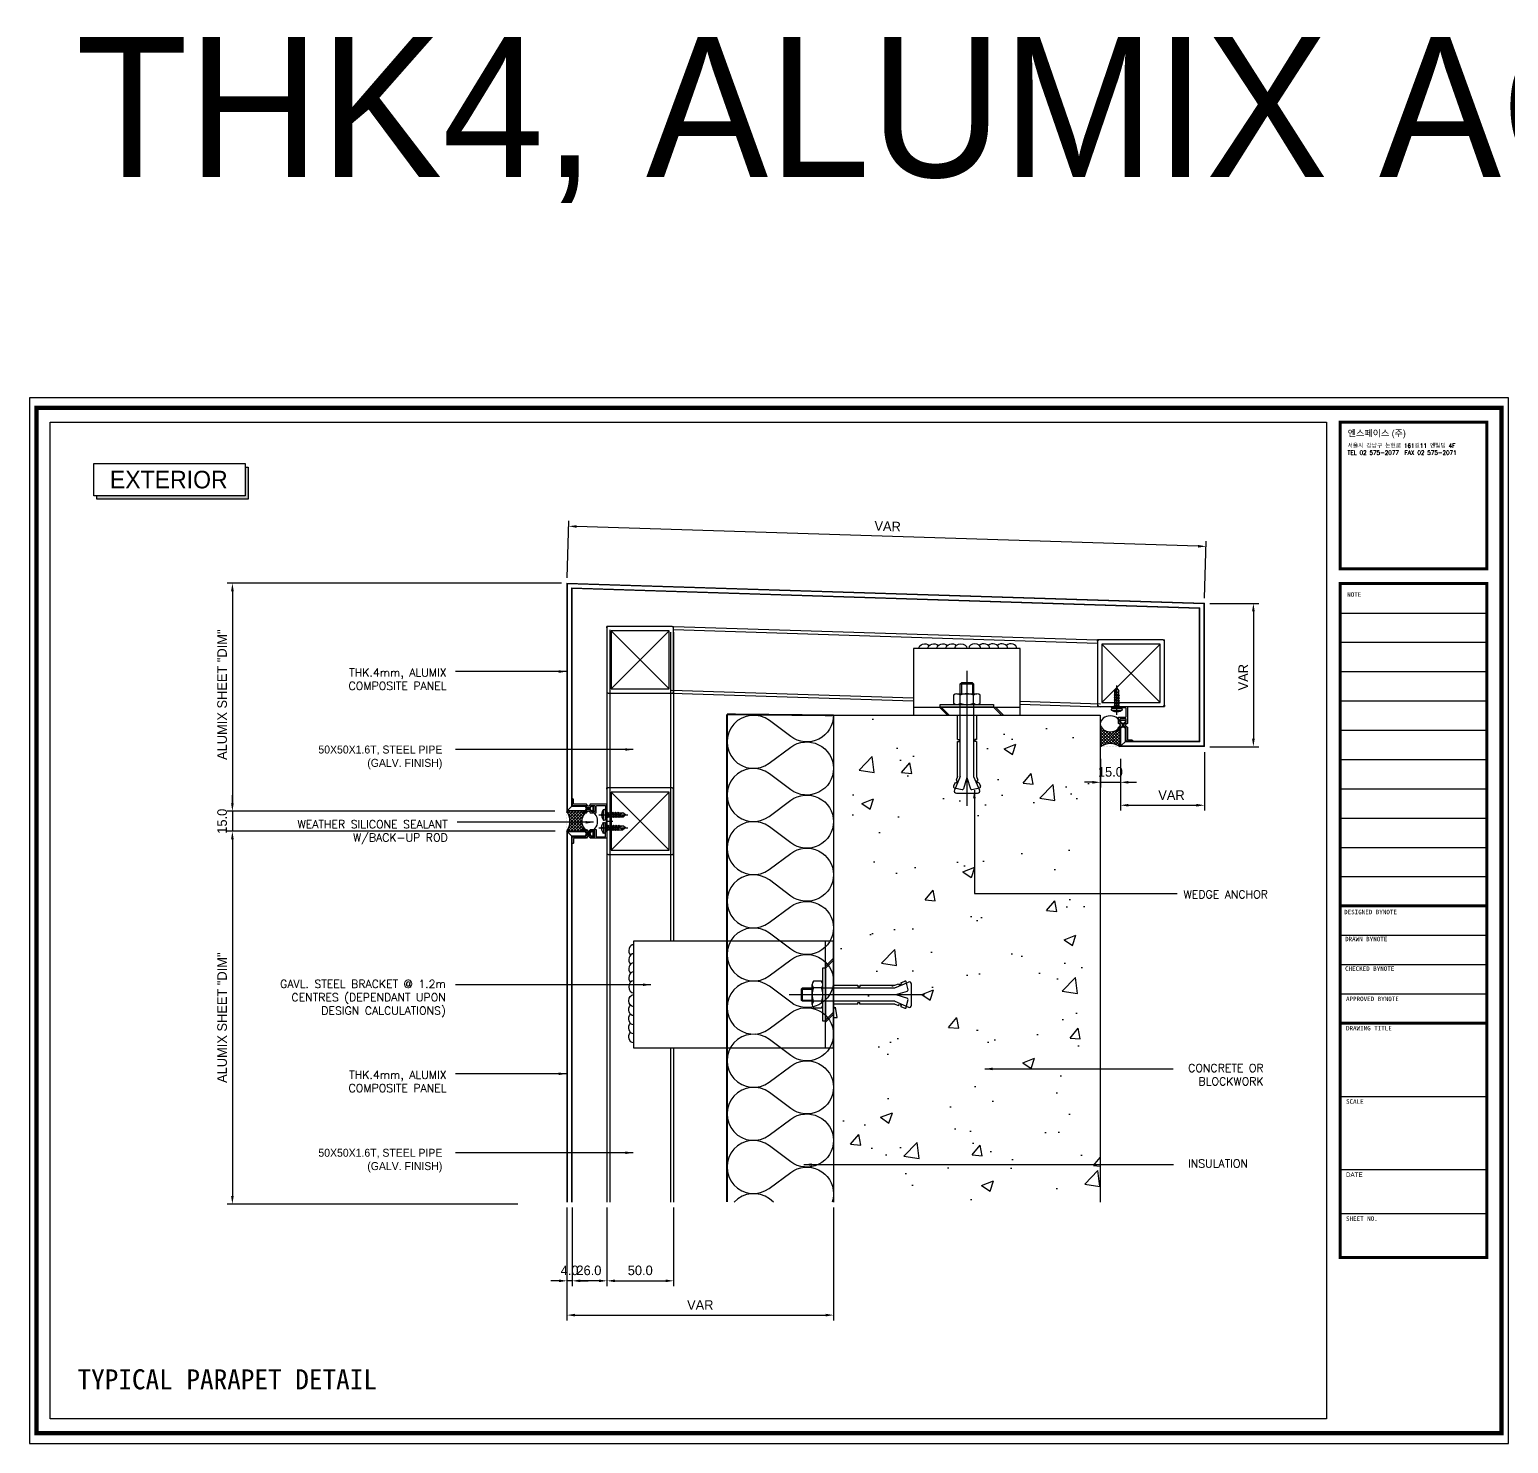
# Model space of a CAD drawing. Header units: millimetres. Extents: x 7297 to 60227, y -7497 to 19324.
# Drawn here: x 21964 to 23072, y 11999 to 13059 of the extents above; entities that cross this region are included whole.
import ezdxf
from ezdxf.enums import TextEntityAlignment as Align

# ---------------------------------------------------------------- set-up
doc = ezdxf.new("R2010")
doc.units = ezdxf.units.MM
doc.layers.add('NS_AL_PANEL', color=32, linetype='Continuous', lineweight=9)
for name, color, linetype in [('NS_BRACKET_NUTS', 1, 'Continuous'), ('NS_CAULKING', 8, 'Continuous'), ('NS_COL_GREEN', 3, 'Continuous'), ('NS_COL_MAGENTA', 6, 'Continuous'), ('NS_COL_WHITE', 7, 'Continuous'), ('NS_CON', 8, 'Continuous'), ('NS_CON_LINE', 2, 'Continuous'), ('NS_DIM', 1, 'Continuous'), ('NS_FORM', 7, 'Continuous'), ('NS_FRAME', 253, 'Continuous'), ('NS_INSUL', 8, 'Continuous'), ('NS_PIPE_FRAME', 2, 'Continuous'), ('NS_RIVET_SCREW', 1, 'Continuous'), ('NS_TEXT', 2, 'Continuous'), ('NS_TEXT_TITLE', 141, 'Continuous'), ('NS_WATERPROOF', 150, 'Continuous'), ('NS_WELD', 1, 'Continuous')]:
    doc.layers.add(name, color=color, linetype=linetype)
doc.styles.add('Expo M', font='Expo M.ttf')
doc.styles.add('HGTXT', font='romans.shx', dxfattribs={"bigfont": 'whgtxt.shx'})
doc.styles.add('HY울릉도L', font='')
doc.styles.add('HY울릉도M', font='')
doc.styles.add('style1', font='simplex.shx')
doc.styles.get('HY울릉도L').set_extended_font_data('Dotum')
doc.styles.get('HY울릉도M').set_extended_font_data('HY울릉도M')
doc.dimstyles.new('N-SPACE', dxfattribs={"dimscale": 4, "dimtxt": 1.8, "dimasz": 1.5, "dimexe": 1, "dimexo": 1, "dimgap": 1, "dimtad": 1, "dimtoh": 1, "dimdec": 1, "dimzin": 1, "dimdsep": 46, "dimtxsty": 'Expo M', "dimcen": 2, "dimclrd": 1, "dimclre": 1, "dimclrt": 2, "dimadec": 1, "dimazin": 0, "dimtfac": 1, "dimtdec": 1, "dimtix": 1, "dimtmove": 1, "dimatfit": 3, "dimfxl": 1, "dimtolj": 1, "dimtzin": 1, "dimarcsym": 0})

# ---------------------------------------------------------------- blocks, each defined once
blk = doc.blocks.new('*D401')
at = {"layer": 'NS_DIM', "color": 1, "lineweight": -2, "transparency": 16777216}
for p, q in [((22848.5, 12628.6), (22885.2, 12628.6)), ((22881.2, 12622.6), (22881.2, 12527.1)), ((22848.5, 12521.1), (22885.2, 12521.1))]:
    blk.add_line(p, q, dxfattribs=at)
at = {"layer": 'NS_DIM', "color": 1, "transparency": 16777216}
for points in [[(22880.2, 12622.6), (22882.2, 12622.6), (22881.2, 12628.6)], [(22880.2, 12527.1), (22882.2, 12527.1), (22881.2, 12521.1)]]:
    blk.add_solid(points, dxfattribs=at)
at = {"layer": 'NS_DIM', "color": 2, "transparency": 16777216, "insert": (22873.6, 12573.2), "char_height": 7.2, "attachment_point": 5, "rotation": 90, "style": 'Expo M'}
blk.add_mtext('\\A1;VAR', dxfattribs=at)
blk = doc.blocks.new('set anchor')
for p, q in [((0, -27.2), (0, 74.1)), ((-8.9, 56.5), (-10.1, 59.4)), ((-3.7, 61.8), (-9.5, 60.5)), ((-5, 52), (-9.4, 62.2)), ((-8.9, 56.5), (-8, 56.8)), ((-7.3, 55.2), (-8, 56.8)), ((7.9, 64.5), (-7.9, 64.5)), ((0, 52.8), (-2.7, 61.3)), ((0, 52.8), (2.7, 61.3)), ((9.5, 60.5), (3.7, 61.8)), ((5, 52), (9.4, 62.2)), ((7.3, 55.2), (8, 56.8)), ((8.9, 56.5), (8, 56.8)), ((8.9, 56.5), (10.1, 59.4)), ((-8.2, 54.8), (-7.3, 55.2)), ((-7.1, 52), (-8.2, 54.8)), ((-7.1, 25.8), (-7.1, 52)), ((-5, -2), (-5, 52)), ((5, 52), (5, -2)), ((7.1, 52), (8.2, 54.8)), ((7.1, 52), (7.1, 25.8)), ((8.2, 54.8), (7.3, 55.2)), ((-7.1, 25.8), (-5.8, 25.8)), ((-7.1, 6), (-7.1, 24.2)), ((-7.1, 24.2), (-5.8, 24.2)), ((-5.8, 24.2), (-5.8, 25.8)), ((7.1, 25.8), (5.8, 25.8)), ((5.8, 24.2), (5.8, 25.8)), ((7.1, 24.2), (5.8, 24.2)), ((7.1, 24.2), (7.1, 6)), ((-20, 0), (20, 0)), ((-20, -2), (-20, 0)), ((20, 0), (20, -2)), ((20, -2), (-20, -2)), ((7.5, -2), (-7.5, -2)), ((7.5, -2), (-7.5, -2)), ((7.5, -10), (-7.5, -10)), ((-5, -3), (-5, -9)), ((-5, -17.4), (-5, -10)), ((-4.2, -18.2), (-4.2, -10)), ((4.2, -18.2), (4.2, -10)), ((5, -3), (5, -9)), ((5, -10), (5, -17.4)), ((5, -17.4), (-5, -17.4)), ((-4.2, -18.2), (-5, -17.4)), ((-4.2, -18.2), (4.2, -18.2)), ((5, -17.4), (4.2, -18.2))]:
    blk.add_line(p, q)
blk.add_lwpolyline([(5, -3, 0.202073), (-5, -3, 0.404145), (-10, -3), (-10, -9, 0.404145), (-5, -9, 0.202073), (5, -9, 0.404145), (10, -9), (10, -3, 0.404145)], format="xyb", close=True)
for centre, radius, start, end in [((-9.3, 59.7), 0.833, 102.5288, 201.8014), ((-7.9, 62.8), 1.67, 90, 203.4287), ((-3.5, 61), 0.833, 17.6501, 102.5288), ((3.5, 61), 0.833, 77.4712, 162.3499), ((7.9, 62.8), 1.67, 336.5713, 90), ((9.3, 59.7), 0.833, 338.1986, 77.4712)]:
    blk.add_arc(centre, radius, start, end)
blk = doc.blocks.new('*D400')
at = {"layer": 'NS_DIM', "color": 1, "lineweight": -2, "transparency": 16777216}
for p, q in [((22370.5, 12175.7), (22370.5, 12116.6)), ((22396.5, 12175.7), (22396.5, 12116.6)), ((22390.5, 12120.6), (22376.5, 12120.6))]:
    blk.add_line(p, q, dxfattribs=at)
at = {"layer": 'NS_DIM', "color": 1, "transparency": 16777216}
for points in [[(22376.5, 12121.6), (22376.5, 12119.6), (22370.5, 12120.6)], [(22390.5, 12121.6), (22390.5, 12119.6), (22396.5, 12120.6)]]:
    blk.add_solid(points, dxfattribs=at)
at = {"layer": 'NS_DIM', "color": 2, "transparency": 16777216, "insert": (22383, 12128.4), "char_height": 7.2, "attachment_point": 5, "style": 'Expo M'}
blk.add_mtext('\\A1;26.0', dxfattribs=at)
blk = doc.blocks.new('*D389')
at = {"layer": 'NS_DIM', "color": 1, "lineweight": -2, "transparency": 16777216}
for p, q in [((22115.7, 12478.7), (22115.7, 12484.7)), ((22357.5, 12472.7), (22111.7, 12472.7)), ((22115.7, 12472.7), (22115.7, 12457.7)), ((22357.7, 12457.7), (22111.7, 12457.7)), ((22115.7, 12451.7), (22115.7, 12445.7))]:
    blk.add_line(p, q, dxfattribs=at)
at = {"layer": 'NS_DIM', "color": 1, "transparency": 16777216}
for points in [[(22114.7, 12478.7), (22116.7, 12478.7), (22115.7, 12472.7)], [(22114.7, 12451.7), (22116.7, 12451.7), (22115.7, 12457.7)]]:
    blk.add_solid(points, dxfattribs=at)
at = {"layer": 'NS_DIM', "color": 2, "transparency": 16777216, "insert": (22108, 12465.2), "char_height": 7.2, "attachment_point": 5, "rotation": 90, "style": 'Expo M'}
blk.add_mtext('\\A1;15.0', dxfattribs=at)
blk = doc.blocks.new('*D388')
at = {"layer": 'NS_DIM', "color": 1, "lineweight": -2, "transparency": 16777216}
for p, q in [((22357.7, 12457.7), (22111.7, 12457.7)), ((22115.7, 12451.7), (22115.7, 12184.2)), ((22329.8, 12178.2), (22111.7, 12178.2))]:
    blk.add_line(p, q, dxfattribs=at)
at = {"layer": 'NS_DIM', "color": 1, "transparency": 16777216}
for points in [[(22114.7, 12451.7), (22116.7, 12451.7), (22115.7, 12457.7)], [(22114.7, 12184.2), (22116.7, 12184.2), (22115.7, 12178.2)]]:
    blk.add_solid(points, dxfattribs=at)
at = {"layer": 'NS_DIM', "color": 2, "transparency": 16777216, "insert": (22108, 12317.9), "char_height": 7.2, "attachment_point": 5, "rotation": 90, "style": 'Expo M'}
blk.add_mtext('\\A1;ALUMIX SHEET "DIM"', dxfattribs=at)
blk = doc.blocks.new('*D387')
at = {"layer": 'NS_DIM', "color": 1, "lineweight": -2, "transparency": 16777216}
for p, q in [((22362.5, 12643.7), (22111.7, 12643.7)), ((22115.7, 12637.7), (22115.7, 12478.7)), ((22357.5, 12472.7), (22111.7, 12472.7))]:
    blk.add_line(p, q, dxfattribs=at)
at = {"layer": 'NS_DIM', "color": 1, "transparency": 16777216}
for points in [[(22114.7, 12637.7), (22116.7, 12637.7), (22115.7, 12643.7)], [(22114.7, 12478.7), (22116.7, 12478.7), (22115.7, 12472.7)]]:
    blk.add_solid(points, dxfattribs=at)
at = {"layer": 'NS_DIM', "color": 2, "transparency": 16777216, "insert": (22108, 12560.1), "char_height": 7.2, "attachment_point": 5, "rotation": 90, "style": 'Expo M'}
blk.add_mtext('\\A1;ALUMIX SHEET "DIM"', dxfattribs=at)
blk = doc.blocks.new('*D386')
at = {"layer": 'NS_DIM', "color": 1, "lineweight": -2, "transparency": 16777216}
for p, q in [((22366.5, 12175.7), (22366.5, 12116.6)), ((22370.5, 12175.7), (22370.5, 12116.6)), ((22360.5, 12120.6), (22354.5, 12120.6)), ((22370.5, 12120.6), (22366.5, 12120.6)), ((22376.5, 12120.6), (22382.5, 12120.6))]:
    blk.add_line(p, q, dxfattribs=at)
at = {"layer": 'NS_DIM', "color": 1, "transparency": 16777216}
for points in [[(22360.5, 12121.6), (22360.5, 12119.6), (22366.5, 12120.6)], [(22376.5, 12121.6), (22376.5, 12119.6), (22370.5, 12120.6)]]:
    blk.add_solid(points, dxfattribs=at)
at = {"layer": 'NS_DIM', "color": 2, "transparency": 16777216, "insert": (22368.5, 12128.4), "char_height": 7.2, "attachment_point": 5, "style": 'Expo M'}
blk.add_mtext('\\A1;4.0', dxfattribs=at)
blk = doc.blocks.new('*D385')
at = {"layer": 'NS_DIM', "color": 1, "lineweight": -2, "transparency": 16777216}
for p, q in [((22366.6, 12647.7), (22367.9, 12690.4)), ((22839.8, 12671.4), (22373.8, 12686.2)), ((22844.6, 12632.6), (22845.9, 12675.3))]:
    blk.add_line(p, q, dxfattribs=at)
at = {"layer": 'NS_DIM', "color": 1, "transparency": 16777216}
for points in [[(22373.8, 12687.2), (22373.8, 12685.2), (22367.8, 12686.4)], [(22839.8, 12672.4), (22839.8, 12670.4), (22845.8, 12671.3)]]:
    blk.add_solid(points, dxfattribs=at)
at = {"layer": 'NS_DIM', "color": 2, "transparency": 16777216, "insert": (22607, 12686.4), "char_height": 7.2, "attachment_point": 5, "rotation": 358.1861, "style": 'Expo M'}
blk.add_mtext('\\A1;VAR', dxfattribs=at)
blk = doc.blocks.new('*D384')
at = {"layer": 'NS_DIM', "color": 1, "lineweight": -2, "transparency": 16777216}
for p, q in [((22766.5, 12512.1), (22766.5, 12490.4)), ((22781.5, 12512.1), (22781.5, 12490.4)), ((22760.5, 12494.4), (22754.5, 12494.4)), ((22766.5, 12494.4), (22781.5, 12494.4)), ((22787.5, 12494.4), (22793.5, 12494.4))]:
    blk.add_line(p, q, dxfattribs=at)
at = {"layer": 'NS_DIM', "color": 1, "transparency": 16777216}
for points in [[(22760.5, 12495.4), (22760.5, 12493.4), (22766.5, 12494.4)], [(22787.5, 12495.4), (22787.5, 12493.4), (22781.5, 12494.4)]]:
    blk.add_solid(points, dxfattribs=at)
at = {"layer": 'NS_DIM', "color": 2, "transparency": 16777216, "insert": (22774, 12502.2), "char_height": 7.2, "attachment_point": 5, "style": 'Expo M'}
blk.add_mtext('\\A1;15.0', dxfattribs=at)
blk = doc.blocks.new('*D383')
at = {"layer": 'NS_DIM', "color": 1, "lineweight": -2, "transparency": 16777216}
for p, q in [((22781.5, 12512.1), (22781.5, 12473.2)), ((22844.5, 12517.1), (22844.5, 12473.2)), ((22787.5, 12477.2), (22838.5, 12477.2))]:
    blk.add_line(p, q, dxfattribs=at)
at = {"layer": 'NS_DIM', "color": 1, "transparency": 16777216}
for points in [[(22787.5, 12478.2), (22787.5, 12476.2), (22781.5, 12477.2)], [(22838.5, 12478.2), (22838.5, 12476.2), (22844.5, 12477.2)]]:
    blk.add_solid(points, dxfattribs=at)
at = {"layer": 'NS_DIM', "color": 2, "transparency": 16777216, "insert": (22819.8, 12484.8), "char_height": 7.2, "attachment_point": 5, "style": 'Expo M'}
blk.add_mtext('\\A1;VAR', dxfattribs=at)
blk = doc.blocks.new('AL-TEMPLATE')
at = {"color": 8}
for p, q in [((2716.82, 1392.97), (2800.02, 1392.97)), ((2716.82, 1376.33), (2800.02, 1376.33)), ((2716.82, 1359.69), (2800.02, 1359.69)), ((2716.82, 1343.05), (2800.02, 1343.05)), ((2716.82, 1326.41), (2800.02, 1326.41)), ((2716.82, 1309.77), (2800.02, 1309.77)), ((2716.82, 1293.13), (2800.02, 1293.13)), ((2716.82, 1276.49), (2800.02, 1276.49)), ((2716.82, 1259.85), (2800.02, 1259.85)), ((2716.82, 1243.21), (2800.02, 1243.21)), ((2716.82, 1209.93), (2800.02, 1209.93)), ((2716.82, 1193.29), (2800.02, 1193.29)), ((2716.82, 1176.65), (2800.02, 1176.65)), ((2716.82, 1118.41), (2800.02, 1118.41)), ((2716.82, 1076.81), (2800.02, 1076.81)), ((2716.82, 1051.85), (2800.02, 1051.85))]:
    blk.add_line(p, q, dxfattribs=at)
at = {"color": 7, "ltscale": 2}
blk.add_lwpolyline([(1972.34, 1515.25), (1972.34, 921.25), (2812.34, 921.25), (2812.34, 1515.25)], close=True, dxfattribs=at)
at = {"color": 8}
for points, const_width in [([(1976.34, 1509.45), (2808.34, 1509.45), (2808.34, 927.05), (1976.34, 927.05)], 2.5), ([(2716.82, 1501.32), (2800.02, 1501.32), (2800.02, 1418.12), (2716.82, 1418.12)], 1.66), ([(2716.82, 1409.8), (2800.02, 1409.8), (2800.02, 1026.89), (2716.82, 1026.89)], 1.66)]:
    blk.add_lwpolyline(points, close=True, dxfattribs=dict(at, const_width=const_width))
at = {"color": 9}
blk.add_lwpolyline([(1984.07, 1501.32), (2709.08, 1501.32), (2709.08, 935.18), (1984.07, 935.18)], close=True, dxfattribs=at)
at = {"color": 8, "const_width": 1.66}
for points in [[(2716.82, 1226.57), (2800.02, 1226.57)], [(2716.82, 1160.01), (2800.02, 1160.01)]]:
    blk.add_lwpolyline(points, dxfattribs=at)
at = {"color": 146, "true_color": 0x105689, "insert": (2721.06, 1496.93), "char_height": 3.6698, "attachment_point": 1, "style": 'HGTXT'}
blk.add_mtext('{\\fExpo M|b0|i0|c129|p18;엔스페이스 (주)}', dxfattribs=at)
at = {"insert": (2720.94, 1489.17), "char_height": 2.3487, "attachment_point": 1, "style": 'HGTXT'}
blk.add_mtext('서울시 강남구 논현로 161길11 엔빌딩 4F\\PTEL 02 575-2077  FAX 02 575-2071', dxfattribs=at)
at = {"color": 8, "attachment_point": 1}
for s, insert, char_height, width in [('NOTE', (2720.76, 1404.73), 2.556, 438.9676), ('DESIGNED BYNOTE', (2719.01, 1224.39), 2.5559, 438.9676), ('DRAWN BYNOTE', (2719.56, 1209.04), 2.5559, 438.9676), ('CHECKED BYNOTE', (2719.56, 1192.25), 2.5559, 438.9676), ('APPROVED BYNOTE', (2720.1, 1175.04), 2.5559, 438.9676), ('DRAWING TITLE', (2720.1, 1158.4), 2.5559, 438.9675), ('SCALE', (2720.1, 1116.8), 2.556, 438.9675), ('{\\fﾱﾼﾸﾲ|b0|i0|c129|p49;DATE}', (2720.1, 1075.2), 2.5559, 438.9675), ('SHEET NO.', (2720.1, 1050.24), 2.556, 438.9675)]:
    blk.add_mtext(s, dxfattribs=dict(at, insert=insert, char_height=char_height, width=width))
blk = doc.blocks.new('*D380')
at = {"layer": 'NS_DIM', "color": 1, "lineweight": -2, "transparency": 16777216}
for p, q in [((22366.5, 12175.7), (22366.5, 12090.9)), ((22566.5, 12175.7), (22566.5, 12090.9)), ((22372.5, 12094.9), (22560.5, 12094.9))]:
    blk.add_line(p, q, dxfattribs=at)
at = {"layer": 'NS_DIM', "color": 1, "transparency": 16777216}
for points in [[(22372.5, 12095.9), (22372.5, 12093.9), (22366.5, 12094.9)], [(22560.5, 12095.9), (22560.5, 12093.9), (22566.5, 12094.9)]]:
    blk.add_solid(points, dxfattribs=at)
at = {"layer": 'NS_DIM', "color": 2, "transparency": 16777216, "insert": (22466.5, 12102.5), "char_height": 7.2, "attachment_point": 5, "style": 'Expo M'}
blk.add_mtext('\\A1;VAR', dxfattribs=at)
blk = doc.blocks.new('*D379')
at = {"layer": 'NS_DIM', "color": 1, "lineweight": -2, "transparency": 16777216}
for p, q in [((22396.5, 12175.7), (22396.5, 12116.6)), ((22446.5, 12175.7), (22446.5, 12116.6)), ((22402.5, 12120.6), (22440.5, 12120.6))]:
    blk.add_line(p, q, dxfattribs=at)
at = {"layer": 'NS_DIM', "color": 1, "transparency": 16777216}
for points in [[(22402.5, 12121.6), (22402.5, 12119.6), (22396.5, 12120.6)], [(22440.5, 12121.6), (22440.5, 12119.6), (22446.5, 12120.6)]]:
    blk.add_solid(points, dxfattribs=at)
at = {"layer": 'NS_DIM', "color": 2, "transparency": 16777216, "insert": (22421.5, 12128.4), "char_height": 7.2, "attachment_point": 5, "style": 'Expo M'}
blk.add_mtext('\\A1;50.0', dxfattribs=at)
blk = doc.blocks.new('*U98')
for p, q in [((1, 50), (0, 50)), ((0, 49), (0, 50)), ((0, 49), (0, 1)), ((49, 50), (1, 50)), ((3.2, 3.2), (46.8, 46.8)), ((46.8, 3.2), (3.2, 46.8)), ((49, 50), (50, 50)), ((50, 49), (50, 50)), ((50, 1), (50, 49)), ((0, 1), (0, 0)), ((1, 0), (0, 0)), ((50, 1), (50, 0)), ((1, 0), (49, 0)), ((49, 0), (50, 0))]:
    blk.add_line(p, q)
blk.add_lwpolyline([(3.2, 46.8), (3.2, 3.2), (46.8, 3.2), (46.8, 46.8)], close=True)
for centre, start, end in [((1, 49), 90, 180), ((49, 49), 0, 90), ((1, 1), 180, 270), ((49, 1), 270, 0)]:
    blk.add_arc(centre, 1, start, end)
blk = doc.blocks.new('피스')
for p, q in [((-4, 1.5), (-4, 1)), ((-4, 1.5), (4, 1.5)), ((-3, 0), (3, 0)), ((-0.5, 3), (-0.4, 2.3)), ((-0.4, 2.3), (0.4, 2.3)), ((0, 5), (0, -16.8)), ((0.5, 3), (0.4, 2.3)), ((4, 1.5), (4, 1)), ((2, -1.5), (-2, -2)), ((-1.5, -1.5), (-2, -2)), ((-2, -2), (-1.5, -2.5)), ((-1.5, -3.5), (-2, -4)), ((2, -3.5), (-2, -4)), ((-2, -4), (-1.5, -4.5)), ((-1.5, -5.5), (-2, -6)), ((2, -5.5), (-2, -6)), ((-2, -6), (-1.5, -6.5)), ((-1.5, -7.5), (-2, -8)), ((2, -7.5), (-2, -8)), ((-2, -8), (-1.5, -8.5)), ((-1.5, -9.5), (-2, -10)), ((2, -9.5), (-2, -10)), ((-2, -10), (-1.5, -10.5)), ((-1.5, -0.5), (-1.5, -1.5)), ((1.5, -1), (-1.5, -1.5)), ((1.5, -2), (-1.5, -2.5)), ((-1.5, -2.5), (-1.5, -3.5)), ((1.5, -3), (-1.5, -3.5)), ((1.5, -4), (-1.5, -4.5)), ((-1.5, -4.5), (-1.5, -5.5)), ((1.5, -5), (-1.5, -5.5)), ((1.5, -6), (-1.5, -6.5)), ((-1.5, -6.5), (-1.5, -7.5)), ((1.5, -7), (-1.5, -7.5)), ((1.5, -8), (-1.5, -8.5)), ((-1.5, -8.5), (-1.5, -9.5)), ((1.5, -9), (-1.5, -9.5)), ((1.5, -10), (-1.5, -10.5)), ((-1.5, -10.5), (-1.5, -13.5)), ((1.5, -0.5), (1.5, -1)), ((1.5, -1), (2, -1.5)), ((2, -1.5), (1.5, -2)), ((1.5, -2), (1.5, -3)), ((1.5, -3), (2, -3.5)), ((2, -3.5), (1.5, -4)), ((1.5, -4), (1.5, -5)), ((1.5, -5), (2, -5.5)), ((2, -5.5), (1.5, -6)), ((1.5, -6), (1.5, -7)), ((1.5, -7), (2, -7.5)), ((2, -7.5), (1.5, -8)), ((1.5, -8), (1.5, -9)), ((1.5, -9), (2, -9.5)), ((2, -9.5), (1.5, -10)), ((1.5, -10), (1.5, -13)), ((0, -15), (-1.5, -13.5)), ((-1.3, -13.5), (-1.3, -12)), ((0, -15), (-1.3, -13.5)), ((0, -15), (1.5, -13)), ((1.5, -13), (0.6, -11.5))]:
    blk.add_line(p, q)
for centre, radius, start, end in [((0, -3.1), 6.08, 94.7146, 131.1121), ((-3, 1), 1, 180, 270), ((-2, -0.5), 0.5, 0, 90), ((0, -3.1), 6.08, 48.8879, 85.2854), ((2, -0.5), 0.5, 90, 180), ((3, 1), 1, 270, 0), ((-0.3, -12), 1, 30.0863, 180)]:
    blk.add_arc(centre, radius, start, end)
blk = doc.blocks.new('N-SCREW')
blk.add_blockref('피스', (17.3, -1))
blk = doc.blocks.new('CM-01')
blk.add_line((350154.9, -506676.5, 0), (350154.9, -506672, 0))
at = {"elevation": 0}
for points in [[(350142.1, -506676.5), (350142.1, -506689), (350143.6, -506689.9), (350143.6, -506690.9), (350142.1, -506691.8), (350142.1, -506701.1, -0.414214), (350141.7, -506701.5), (350138.7, -506701.5, 0.414214), (350138.1, -506702.1), (350138.1, -506702.5), (350143.1, -506702.5), (350143.1, -506692.4), (350144.6, -506691.5), (350144.6, -506689.3), (350143.1, -506688.5), (350143.1, -506685.9, -0.414214), (350143.5, -506685.5), (350147.2, -506685.5, -0.414214), (350147.6, -506685.9), (350147.6, -506688.5), (350146.1, -506689.3), (350146.1, -506691.5), (350147.6, -506692.4), (350147.6, -506693.8, 0.414214), (350148.3, -506694.5, 0.414214), (350148.6, -506694.2), (350148.6, -506691.8), (350147.1, -506690.9), (350147.1, -506689.9), (350148.6, -506689), (350148.6, -506684.5), (350143.5, -506684.5, -0.414214), (350143.1, -506684.1), (350143.1, -506677.9, -0.414214), (350143.5, -506677.5), (350149.7, -506677.5), (350150, -506677.2), (350150.3, -506677.5), (350153.4, -506677.5, 0.414214), (350154, -506676.9), (350154, -506676.5), (350142.1, -506676.5)], [(350167.6, -506676.5), (350167.6, -506689), (350166.1, -506689.9), (350166.1, -506690.9), (350167.6, -506691.8), (350167.6, -506701.1, 0.414214), (350168, -506701.5), (350171, -506701.5, -0.414214), (350171.6, -506702.1), (350171.6, -506702.5), (350166.6, -506702.5), (350166.6, -506692.4), (350165.1, -506691.5), (350165.1, -506689.3), (350166.6, -506688.5), (350166.6, -506685.9, 0.414214), (350166.2, -506685.5), (350162.5, -506685.5, 0.414214), (350162.1, -506685.9), (350162.1, -506688.5), (350163.6, -506689.3), (350163.6, -506691.5), (350162.1, -506692.4), (350162.1, -506693.8, -0.414214), (350161.4, -506694.5, -0.414214), (350161.1, -506694.2), (350161.1, -506691.8), (350162.6, -506690.9), (350162.6, -506689.9), (350161.1, -506689), (350161.1, -506684.5), (350166.2, -506684.5, 0.414214), (350166.6, -506684.1), (350166.6, -506677.9, 0.414214), (350166.2, -506677.5), (350160, -506677.5), (350159.7, -506677.2), (350159.4, -506677.5), (350156.3, -506677.5, -0.414214), (350155.7, -506676.9), (350155.7, -506676.5), (350167.6, -506676.5)]]:
    blk.add_lwpolyline(points, format="xyb", dxfattribs=at)
at = {"rotation": 180}
blk.add_blockref('N-SCREW', (350167.3, -506678.6, 0), dxfattribs=at)
at = {"xscale": -1, "rotation": 180}
blk.add_blockref('N-SCREW', (350142.5, -506678.6, 0), dxfattribs=at)

msp = doc.modelspace()

# ---------------------------------------------------------------- hatches: boundary and pattern name
at = {"layer": 'NS_CAULKING'}
h = msp.add_hatch(dxfattribs=at)
h.set_pattern_fill('ANSI37', color=256, scale=0.5, style=0)
h.set_pattern_definition([(45, (-3351.005, -25859.929), (-1.122532015, 1.122532015), []), (135, (-3351.005, -25859.929), (-1.122532015, -1.122532015), [])])
edge = h.paths.add_edge_path()
edge.add_ellipse((22773.95, 12538.28), major_axis=(-7.5, 0), ratio=0.7930893, start_angle=0, end_angle=180, ccw=False)
edge.add_line((22766.45, 12538.28), (22766.45, 12521.13))
edge.add_arc((22773.95, 12509.92), 13.48, 56.20705, 123.79295, ccw=False)
edge.add_line((22781.45, 12521.13), (22781.45, 12538.28))
h = msp.add_hatch(dxfattribs=at)
h.set_pattern_fill('ANSI37', color=256, scale=0.5, angle=-90, style=0)
h.set_pattern_definition([(315, (-16014.6046, 38590.1562), (1.122532015, 1.122532015), []), (45, (-16014.6046, 38590.1562), (-1.122532015, 1.122532015), [])])
edge = h.paths.add_edge_path()
edge.add_ellipse((22383.6, 12465.2), major_axis=(0, 7.5), ratio=0.7930893, start_angle=0, end_angle=180, ccw=False)
edge.add_line((22383.6, 12472.7), (22366.45, 12472.7))
edge.add_arc((22355.25, 12465.2), 13.48, -33.79295, 33.79295, ccw=False)
edge.add_line((22366.45, 12457.7), (22383.6, 12457.7))
at = {"layer": 'NS_COL_MAGENTA'}
msp.add_hatch(color=256, dxfattribs=at).paths.add_polyline_path([(22127.57, 12730.83), (22125.17, 12730.83), (22125.17, 12709.3), (22014.14, 12709.3), (22014.14, 12706.74), (22127.57, 12706.74)])
at = {"layer": 'NS_CON'}
h = msp.add_hatch(dxfattribs=at)
h.set_pattern_fill('AR-CONC', color=256, scale=0.5, style=0)
h.set_pattern_definition([(50, (24675.86, -2058.44), (91.09233, -7.96954), [9.525, -104.775]), (355, (24675.86, -2058.44), (-17.6217, 95.5284), [7.62, -83.8203]), (100.45144, (24683.45, -2059.11), (73.4706, 87.5589), [8.095, -89.0451]), (46.1842, (24675.86, -2033.04), (135.5395, -21.0212), [14.2875, -157.1625]), (96.6356, (24687.16, -2034.8), (118.7021, 123.7131), [12.1425, -133.5678]), (351.1842, (24675.86, -2033.04), (118.7021, 123.713), [11.43, -125.7299]), (21, (24688.56, -2039.39), (75.8072, -51.1326), [9.525, -104.775]), (326, (24688.56, -2039.39), (30.901, 92.094), [7.62, -83.82]), (71.45144, (24694.88, -2043.655), (106.7082, 40.9614), [8.095, -89.04497]), (37.5, (24675.862, -2058.443), (1.5443, 42.27752), [0, -82.804, 0, -85.09, 0, -84.1375]), (7.5, (24675.86, -2058.443), (33.40983, 50.09029), [0, -48.514, 0, -80.899, 0, -32.0675]), (327.5, (24647.54, -2058.443), (67.7953, -2.86437), [0, -31.75, 0, -99.06, 0, -131.445]), (317.5, (24634.84, -2058.443), (74.0646, 12.71325), [0, -41.275, 0, -65.786, 0, -93.345])])
h.paths.add_polyline_path([(22566.45, 12544.8), (22766.45, 12544.8), (22766.45, 12179.67), (22566.45, 12179.67)])

# ---------------------------------------------------------------- linework, layer by layer
at = {"layer": 'NS_AL_PANEL'}
for p, q in [((22785.45, 12525.13), (22781.95, 12521.63)), ((22370.45, 12476.7), (22366.95, 12473.2)), ((22366.45, 12179.67), (22366.45, 12457.7)), ((22366.95, 12457.7), (22366.95, 12457.7)), ((22366.95, 12179.67), (22366.95, 12457.2)), ((22370.45, 12453.7), (22366.95, 12457.2)), ((22369.95, 12457.7), (22369.95, 12457.7)), ((22369.95, 12179.67), (22369.95, 12454.2)), ((22370.45, 12457.7), (22370.45, 12457.7)), ((22370.45, 12179.67), (22370.45, 12453.7))]:
    msp.add_line(p, q, dxfattribs=at)
for points in [[(22781.45, 12521.13), (22844.45, 12521.13), (22844.45, 12628.61), (22366.45, 12643.75), (22366.45, 12472.7)], [(22781.95, 12521.63), (22843.95, 12521.63), (22843.95, 12628.13), (22366.95, 12643.23), (22366.95, 12473.2)], [(22784.95, 12524.63), (22840.95, 12524.63), (22840.95, 12625.22), (22369.95, 12640.14), (22369.95, 12476.2)], [(22785.45, 12525.13), (22840.45, 12525.13), (22840.45, 12624.74), (22370.45, 12639.62), (22370.45, 12476.7)], [(22781.45, 12521.13), (22781.45, 12535.27), (22782.7, 12536.01), (22782.7, 12538.46), (22781.45, 12539.19), (22781.45, 12541.13), (22785.45, 12541.13), (22785.45, 12539.19), (22784.2, 12538.46), (22784.2, 12536.01), (22785.45, 12535.27), (22785.45, 12525.13)], [(22781.95, 12521.63), (22781.95, 12534.99), (22783.2, 12535.72), (22783.2, 12538.75), (22781.95, 12539.48), (22781.95, 12540.63), (22784.95, 12540.63), (22784.95, 12539.48), (22783.7, 12538.75), (22783.7, 12535.72), (22784.95, 12534.99), (22784.95, 12524.63)], [(22366.45, 12472.7), (22380.6, 12472.7), (22381.33, 12473.95), (22383.78, 12473.95), (22384.52, 12472.7), (22386.45, 12472.7), (22386.45, 12476.7), (22384.52, 12476.7), (22383.78, 12475.45), (22381.33, 12475.45), (22380.6, 12476.7), (22370.45, 12476.7)], [(22366.95, 12473.2), (22380.31, 12473.2), (22381.04, 12474.45), (22384.07, 12474.45), (22384.8, 12473.2), (22385.95, 12473.2), (22385.95, 12476.2), (22384.8, 12476.2), (22384.07, 12474.95), (22381.04, 12474.95), (22380.31, 12476.2), (22369.95, 12476.2)], [(22366.45, 12457.7), (22380.6, 12457.7), (22381.33, 12456.45), (22383.78, 12456.45), (22384.52, 12457.7), (22386.45, 12457.7), (22386.45, 12453.7), (22384.52, 12453.7), (22383.78, 12454.95), (22381.33, 12454.95), (22380.6, 12453.7), (22370.45, 12453.7)], [(22366.95, 12457.2), (22380.31, 12457.2), (22381.04, 12455.95), (22384.07, 12455.95), (22384.8, 12457.2), (22385.95, 12457.2), (22385.95, 12454.2), (22384.8, 12454.2), (22384.07, 12455.45), (22381.04, 12455.45), (22380.31, 12454.2), (22369.95, 12454.2)]]:
    msp.add_lwpolyline(points, dxfattribs=at)
at = {"layer": 'NS_BRACKET_NUTS'}
for p, q in [((22626.45, 12550.8), (22706.45, 12550.8)), ((22651.8, 12544.8), (22645.8, 12550.8)), ((22653.22, 12544.8), (22647.22, 12550.8)), ((22692.36, 12544.8), (22686.36, 12550.8)), ((22693.77, 12544.8), (22687.77, 12550.8)), ((22560.45, 12295.2), (22560.45, 12375.2)), ((22566.45, 12362.51), (22560.45, 12356.51)), ((22566.45, 12361.1), (22560.45, 12355.1)), ((22566.45, 12321.96), (22560.45, 12315.96)), ((22566.45, 12320.55), (22560.45, 12314.55))]:
    msp.add_line(p, q, dxfattribs=at)
for points in [[(22706.45, 12544.8), (22706.45, 12594.8), (22626.45, 12594.8), (22626.45, 12544.8)], [(22566.45, 12375.2), (22416.45, 12375.19), (22416.45, 12295.19), (22566.45, 12295.2)]]:
    msp.add_lwpolyline(points, close=True, dxfattribs=at)
at = {"layer": 'NS_CAULKING'}
for centre, start, end in [((22773.95, 12509.92), 56.20705, 123.79295), ((22355.25, 12465.2), 326.20705, 33.79295)]:
    msp.add_arc(centre, 13.48, start, end, dxfattribs=at)
at = {"layer": 'NS_CAULKING', "extrusion": (0, 0, -1)}
for centre, major_axis in [((22773.95, 12538.28), (-7.5, 0)), ((22773.95, 12538.28), (-7.5, 0)), ((22383.6, 12465.2), (0, 7.5)), ((22383.6, 12465.2), (0, 7.5))]:
    msp.add_ellipse(centre, major_axis=major_axis, ratio=0.7930893, dxfattribs=at)
at = {"layer": 'NS_COL_GREEN', "elevation": 0}
msp.add_lwpolyline([(22786.7, 12551.13), (22786.7, 12538.62), (22785.2, 12537.74), (22785.2, 12536.72), (22786.7, 12535.84), (22786.7, 12526.53, 0.4142136), (22787.1, 12526.13), (22790.1, 12526.13, -0.4142136), (22790.7, 12525.53), (22790.7, 12525.13), (22785.7, 12525.13), (22785.7, 12535.27), (22784.2, 12536.15), (22784.2, 12538.32), (22785.7, 12539.2), (22785.7, 12541.73, 0.4142136), (22785.3, 12542.13), (22781.6, 12542.13, 0.4142136), (22781.2, 12541.73), (22781.2, 12539.2), (22782.7, 12538.32), (22782.7, 12536.15), (22781.2, 12535.27), (22781.2, 12533.83, -0.4142136), (22780.5, 12533.13, -0.4142136), (22780.2, 12533.43), (22780.2, 12535.84), (22781.7, 12536.72), (22781.7, 12537.74), (22780.2, 12538.62), (22780.2, 12543.13), (22785.3, 12543.13, 0.4142136), (22785.7, 12543.53), (22785.7, 12549.73, 0.4142136), (22785.3, 12550.13), (22779.1, 12550.13), (22778.8, 12550.43), (22778.5, 12550.13), (22775.4, 12550.13, -0.4142136), (22774.8, 12550.73), (22774.8, 12551.13), (22786.7, 12551.13)], format="xyb", dxfattribs=at)
at = {"layer": 'NS_COL_MAGENTA'}
msp.add_lwpolyline([(22011.74, 12733.39), (22125.17, 12733.39), (22125.17, 12709.3), (22011.74, 12709.3)], close=True, dxfattribs=at)
msp.add_lwpolyline([(22125.17, 12730.83), (22127.57, 12730.83), (22127.57, 12706.74), (22014.14, 12706.74), (22014.14, 12709.3)], dxfattribs=at)
at = {"layer": 'NS_CON_LINE'}
for p, q in [((22566.45, 12544.8), (22766.45, 12544.8)), ((22566.45, 12544.8), (22566.45, 12179.67)), ((22766.45, 12544.8), (22766.45, 12179.67))]:
    msp.add_line(p, q, dxfattribs=at)
at = {"layer": 'NS_FRAME'}
for p, q in [((22396.45, 12611.2), (22396.45, 12179.67)), ((22446.45, 12611.2), (22764.45, 12601.13)), ((22446.45, 12606.88), (22446.45, 12375.2)), ((22444.87, 12561.23), (22626.45, 12555.47)), ((22706.45, 12552.94), (22766.45, 12551.04)), ((22446.45, 12295.2), (22446.45, 12179.67))]:
    msp.add_line(p, q, dxfattribs=at)
at = {"layer": 'NS_FRAME', "ltscale": 6}
for p, q in [((22398.75, 12608.81), (22398.75, 12179.67)), ((22446.38, 12608.9), (22764.38, 12598.83)), ((22444.15, 12606.96), (22444.15, 12375.2)), ((22444.94, 12563.52), (22626.45, 12557.78)), ((22706.45, 12555.24), (22766.53, 12553.34)), ((22444.15, 12295.2), (22444.15, 12179.67))]:
    msp.add_line(p, q, dxfattribs=at)
at = {"layer": 'NS_INSUL'}
for points in [[(22566.45, 12544.8, -0.6172013), (22534.33, 12528.69), (22518.3, 12540.71, 1.9828867), (22518.25, 12508.73), (22534.38, 12520.75, -0.6112457), (22566.45, 12504.88, -0.6159255), (22534.33, 12488.84), (22518.3, 12500.86, 1.9828867), (22518.25, 12468.88), (22534.38, 12480.9, -0.6112456), (22566.45, 12465.03, -0.6159256), (22534.33, 12448.99), (22518.3, 12461.01, 1.9828867), (22518.25, 12429.03), (22534.38, 12441.05, -0.6112455), (22566.45, 12425.17, -0.6159257), (22534.33, 12409.14), (22518.3, 12421.16, 1.9828867), (22518.25, 12389.18), (22534.38, 12401.19, -0.6112457), (22566.45, 12385.32, -0.6159255), (22534.33, 12369.29), (22518.3, 12381.3, 1.9828867), (22518.25, 12349.33), (22534.38, 12361.34, -0.6112452), (22566.45, 12345.47, -0.615926), (22534.33, 12329.43), (22518.3, 12341.45, 1.9828867), (22518.25, 12309.48), (22534.38, 12321.49, -0.6112451), (22566.45, 12305.62, -0.6159262), (22534.33, 12289.58), (22518.3, 12301.6, 1.9828867), (22518.25, 12269.62), (22534.38, 12281.64, -0.611245), (22566.45, 12265.77, -0.6159262), (22534.33, 12249.73), (22518.3, 12261.75, 1.9828867), (22518.25, 12229.77), (22534.38, 12241.79, -0.6112452), (22566.45, 12225.92, -0.615926), (22534.33, 12209.88), (22518.3, 12221.9, 1.9828867), (22518.25, 12189.92), (22534.38, 12201.94, -0.6112458), (22566.45, 12186.07, -0.081167), (22565.38, 12179.67, -0.081167)], [(22521.47, 12179.67), (22518.3, 12182.05, 0.3810841), (22491.94, 12179.67, 0.3810841)]]:
    msp.add_lwpolyline(points, format="xyb", dxfattribs=at)
at = {"layer": 'NS_TEXT'}
msp.add_line((22396.25, 12464.8), (22396.25, 12465.4), dxfattribs=at)
at = {"layer": 'NS_WATERPROOF', "ltscale": 25, "const_width": 1.33}
for points in [[(22486.57, 12545.4), (22486.57, 12179.67)], [(22486.57, 12545.4), (22566.45, 12544.6)]]:
    msp.add_lwpolyline(points, dxfattribs=at)
at = {"layer": 'NS_WELD', "extrusion": (0, 0, -1)}
for centre, major_axis, end_param in [((22634.84, 12594.8), (4.52, 0), 5.5604511), ((22641.62, 12594.8), (4.52, 0), 5.5604511), ((22648.39, 12594.8), (4.52, 0), 5.5604511), ((22655.16, 12594.8), (4.52, 0), 5.5604511), ((22661.93, 12594.8), (4.52, 0), 6.2831853), ((22416.45, 12330.67), (0, 4.52), 6.2831853), ((22416.45, 12323.9), (0, 4.52), 5.5604511), ((22416.45, 12317.13), (0, 4.52), 5.5604511), ((22416.45, 12310.36), (0, 4.52), 5.5604511), ((22416.45, 12303.58), (0, 4.52), 5.5604511)]:
    msp.add_ellipse(centre, major_axis=major_axis, ratio=0.7728374, start_param=3.1415927, end_param=end_param, dxfattribs=at)
at = {"layer": 'NS_WELD'}
for centre, major_axis, start_param, end_param in [((22672.3, 12594.8), (-4.52, 0), 3.1415927, 6.2831853), ((22679.07, 12594.8), (4.52, 0), 0, 2.4188584), ((22685.84, 12594.8), (4.52, 0), 0, 2.4188584), ((22692.62, 12594.8), (4.52, 0), 0, 2.4188584), ((22699.39, 12594.8), (4.52, 0), 0, 2.4188584), ((22416.45, 12368.13), (0, 4.52), 0, 2.4188584), ((22416.45, 12361.36), (0, 4.52), 0, 2.4188584), ((22416.45, 12354.58), (0, 4.52), 0, 2.4188584), ((22416.45, 12347.81), (0, 4.52), 0, 2.4188584), ((22416.45, 12341.04), (0, -4.52), 3.1415927, 6.2831853)]:
    msp.add_ellipse(centre, major_axis=major_axis, ratio=0.7728374, start_param=start_param, end_param=end_param, dxfattribs=at)

# ---------------------------------------------------------------- block references
at = {"layer": 'NS_BRACKET_NUTS'}
for p, rotation in [((22666.45, 12550.8), 180), ((22560.45, 12335.2), 270)]:
    msp.add_blockref('set anchor', p, dxfattribs=dict(at, rotation=rotation))
at = {"layer": 'NS_COL_WHITE', "rotation": 270}
msp.add_blockref('CM-01', (529072.98, 362620.07, 0), dxfattribs=at)
at = {"layer": 'NS_FORM', "xscale": 1.32, "yscale": 1.32, "zscale": 1.32}
msp.add_blockref('AL-TEMPLATE', (19360.14, 10782.63), dxfattribs=at)
at = {"layer": 'NS_PIPE_FRAME'}
for p in [(22396.45, 12561.2), (22764.45, 12551.13), (22396.45, 12440.2)]:
    msp.add_blockref('*U98', p, dxfattribs=at)
at = {"layer": 'NS_RIVET_SCREW', "xscale": -1, "rotation": 180}
msp.add_blockref('N-SCREW', (22761.55, 12549.1), dxfattribs=at)

# ---------------------------------------------------------------- texts
at = {"layer": 'NS_TEXT', "char_height": 6, "style": 'style1'}
for s, insert, width, attachment_point in [('\\pxqr;THK.4mm, ALUMIX \\PCOMPOSITE PANEL', (22276.33, 12579.7), 181.6972, 3), ('{\\fHY울릉도L|b0|i0|c129|p18;50X50X1.6T, STEEL PIPE \\P(GALV. FINISH)}', (22273.11, 12521.99), 168.5268, 3), ('\\pxqr;WEATHER SILICONE SEALANT\\PW/BACK-UP ROD', (22129.51, 12465.98), 147.6327, 1), ('WEDGE ANCHOR', (22828.85, 12413.4), 77.3177, 1), ('\\pxqr;GAVL. STEEL BRACKET @ 1.2m CENTRES (DEPENDANT UPON DESIGN CALCULATIONS)', (22128.05, 12346.21), 147.6327, 1), ('\\pxqr;THK.4mm, ALUMIX \\PCOMPOSITE PANEL', (22276.33, 12278.09), 181.6972, 3), ('CONCRETE OR \\PBLOCKWORK', (22888.88, 12283.16), 147.6327, 3), ('{\\fHY울릉도L|b0|i0|c129|p18;50X50X1.6T, STEEL PIPE \\P(GALV. FINISH)}', (22273.11, 12219.63), 168.5268, 3), ('INSULATION', (22877.16, 12211.53), 147.6327, 3)]:
    msp.add_mtext(s, dxfattribs=dict(at, insert=insert, width=width, attachment_point=attachment_point))
at = {"layer": 'NS_TEXT_TITLE', "style": 'HY울릉도M'}
msp.add_text('THK4, ALUMIX ACM/FLUX PANEL (CAULKING)', height=105, dxfattribs=at).set_placement((21998.35, 13000.74), align=Align.MIDDLE_LEFT)
at = {"layer": 'NS_TEXT_TITLE', "style": 'HY울릉도L'}
msp.add_text('EXTERIOR', height=13.2, dxfattribs=at).set_placement((22023.86, 12714.8))
at = {"layer": 'NS_TEXT_TITLE'}
msp.add_text('TYPICAL PARAPET DETAIL', height=15, dxfattribs=at).set_placement((21999.58, 12039.25))

# ---------------------------------------------------------------- dimensions: what is measured, and where the dimension line sits
at = {"layer": 'NS_DIM'}
dim = msp.add_aligned_dim(p1=(22844.45, 12628.61), p2=(22366.45, 12643.75), distance=-42.67, text='VAR', dimstyle='N-SPACE', dxfattribs=at)
dim.commit()
dim.dimension.update_dxf_attribs({"geometry": '*D385', "text_midpoint": (22607.05, 12686.42)})
for base, p1, p2, angle, text, picture, middle in [((22115.74, 12472.7), (22366.45, 12643.75), (22361.45, 12472.7), 270, 'ALUMIX SHEET "DIM"', '*D387', (22115.74, 12560.06)), ((22881.18, 12521.13), (22844.45, 12628.61), (22844.45, 12521.13), 90, 'VAR', '*D401', (22881.18, 12573.19))]:
    dim = msp.add_linear_dim(base=base, p1=p1, p2=p2, angle=angle, text=text, dimstyle='N-SPACE', dxfattribs=at)
    dim.commit()
    dim.dimension.update_dxf_attribs({"geometry": picture, "text_midpoint": middle, "dimtype": 128})
dim = msp.add_linear_dim(base=(22844.45, 12477.21), p1=(22781.45, 12516.13), p2=(22844.45, 12521.13), text='VAR', dimstyle='N-SPACE', dxfattribs=at)
dim.commit()
dim.dimension.update_dxf_attribs({"geometry": '*D383', "text_midpoint": (22819.81, 12477.21), "dimtype": 128})
for base, p1, p2, picture, middle in [((22781.45, 12494.43), (22766.45, 12516.13), (22781.45, 12516.13), '*D384', (22773.95, 12494.43)), ((22370.45, 12120.58), (22396.45, 12179.67), (22370.45, 12179.67), '*D400', (22382.95, 12120.58))]:
    dim = msp.add_linear_dim(base=base, p1=p1, p2=p2, dimstyle='N-SPACE', dxfattribs=at)
    dim.commit()
    dim.dimension.update_dxf_attribs({"geometry": picture, "text_midpoint": middle, "dimtype": 128})
dim = msp.add_linear_dim(base=(22115.74, 12457.7), p1=(22361.45, 12472.7), p2=(22361.7, 12457.7), angle=270, dimstyle='N-SPACE', dxfattribs=at)
dim.commit()
dim.dimension.update_dxf_attribs({"geometry": '*D389', "text_midpoint": (22115.74, 12465.2), "dimtype": 128})
dim = msp.add_linear_dim(base=(22115.74, 12178.19), p1=(22361.7, 12457.7), p2=(22333.83, 12178.19), angle=270, text='ALUMIX SHEET "DIM"', dimstyle='N-SPACE', dxfattribs=at)
dim.commit()
dim.dimension.update_dxf_attribs({"geometry": '*D388', "text_midpoint": (22107.95, 12317.94)})
for base, p1, p2, picture, middle in [((22366.45, 12120.58), (22370.45, 12179.67), (22366.45, 12179.67), '*D386', (22368.45, 12128.36)), ((22446.45, 12120.58), (22396.45, 12179.67), (22446.45, 12179.67), '*D379', (22421.45, 12128.36))]:
    dim = msp.add_linear_dim(base=base, p1=p1, p2=p2, dimstyle='N-SPACE', dxfattribs=at)
    dim.commit()
    dim.dimension.update_dxf_attribs({"geometry": picture, "text_midpoint": middle})
dim = msp.add_linear_dim(base=(22566.45, 12094.92), p1=(22366.45, 12179.67), p2=(22566.45, 12179.67), text='VAR', dimstyle='N-SPACE', dxfattribs=at)
dim.commit()
dim.dimension.update_dxf_attribs({"geometry": '*D380', "text_midpoint": (22466.45, 12102.52)})

# ---------------------------------------------------------------- leaders
for points in [[(22366.45, 12577.47), (22282.92, 12577.47)], [(22416.2, 12519), (22282.92, 12519)], [(22672.02, 12488.51), (22672.02, 12411.03), (22824.08, 12411.03)], [(22386.52, 12464.41), (22284.15, 12464.41)], [(22429.48, 12342.61), (22282.92, 12342.61)], [(22366.45, 12275.86), (22282.92, 12275.86)], [(22679.85, 12279.5), (22820.98, 12279.5)], [(22416.2, 12216.64), (22282.92, 12216.64)], [(22544.08, 12207.73), (22821.32, 12207.73)]]:
    msp.add_leader(points, dimstyle='N-SPACE', dxfattribs=at)

doc.saveas('drawing.dxf')
